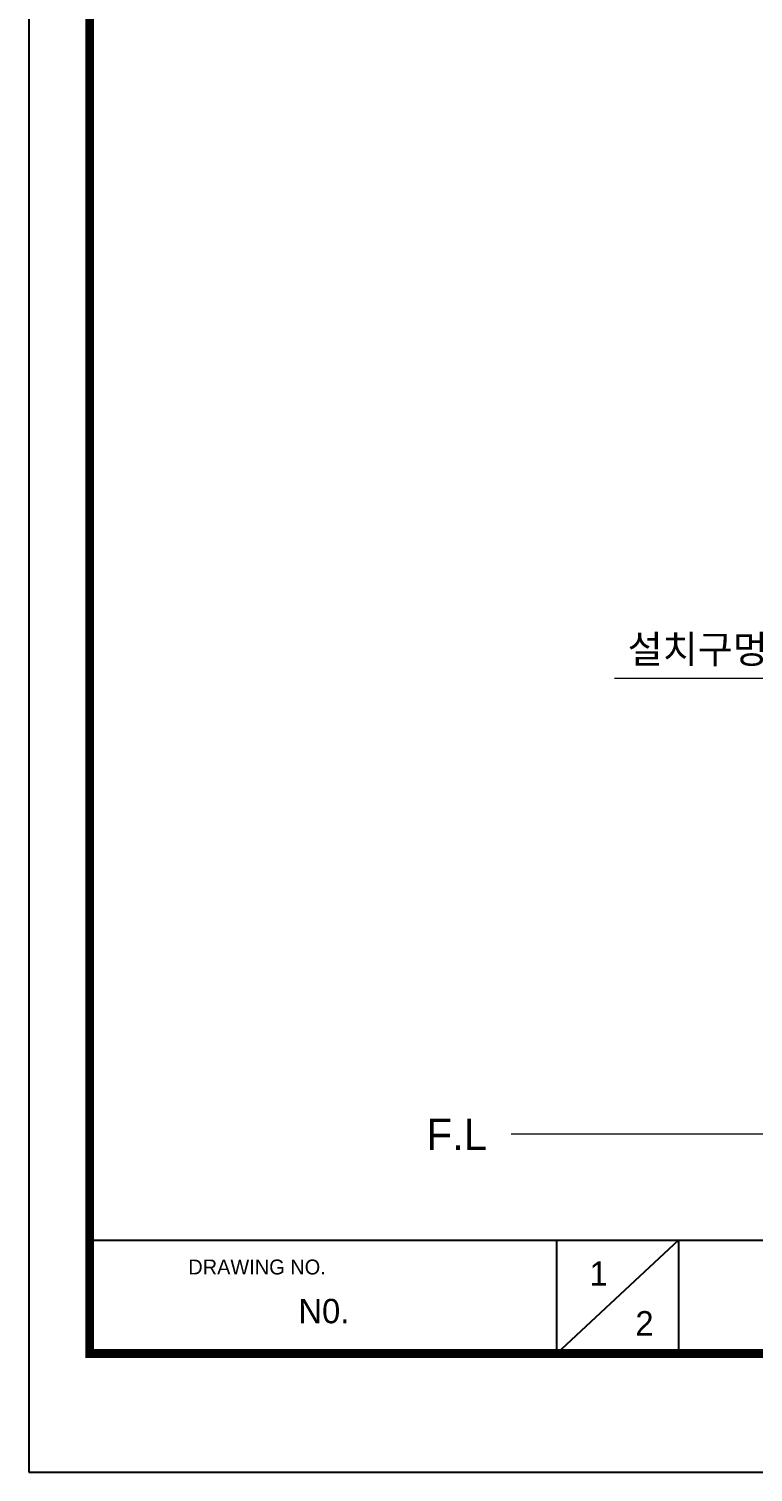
# Model space of a CAD drawing. Extents: x 0 to 1354, y 0 to 992.
# Drawn here: x 0 to 259, y 0 to 517 of the extents above; entities that cross this region are included whole.
import ezdxf

# ---------------------------------------------------------------- set-up
doc = ezdxf.new("R2010")
doc.units = 0
doc.header["$LTSCALE"] = 10
doc.header["$MEASUREMENT"] = 0
doc.header["$PDMODE"] = 3
doc.header["$PDSIZE"] = -10
doc.layers.get('0').update_dxf_attribs({"linetype": 'CONTINUOUS'})
doc.layers.get('DEFPOINTS').update_dxf_attribs({"linetype": 'CONTINUOUS'})
doc.layers.add('치수선', color=7, linetype='CONTINUOUS', lineweight=20)
doc.styles.add('Daelim Dimension', font='')
doc.styles.get('Daelim Dimension').set_extended_font_data('나눔고딕')
doc.dimstyles.new('DEFAULT', dxfattribs={"dimscale": 2, "dimtxt": 2, "dimasz": 2, "dimexe": 0, "dimexo": 2, "dimgap": 1, "dimtad": 1, "dimdec": 1, "dimzin": 9, "dimdsep": 46, "dimtxsty": 'Daelim Dimension', "dimcen": 0.5, "dimclrd": 252, "dimclre": 252, "dimclrt": 3, "dimadec": 1, "dimazin": 0, "dimtfac": 1, "dimtdec": 1, "dimtix": 1, "dimtmove": 0, "dimatfit": 3, "dimfxl": 1, "dimtolj": 1, "dimtzin": 1, "dimlwd": 9, "dimlwe": 9, "dimarcsym": 0})

# ---------------------------------------------------------------- blocks, each defined once
blk = doc.blocks.new('*D0')
at = {"color": 5, "lineweight": 9, "ltscale": 0.5, "transparency": 16777216}
for p, q in [((320.69, 298.52), (320.69, 284.18)), ((355.69, 298.52), (355.69, 284.18)), ((320.69, 284.18), (209.7, 284.18)), ((351.69, 284.18), (324.69, 284.18))]:
    blk.add_line(p, q, dxfattribs=at)
at = {"color": 5, "ltscale": 0.5, "transparency": 16777216}
for points in [[(324.69, 284.84), (324.69, 283.51), (320.69, 284.18)], [(351.69, 284.84), (351.69, 283.51), (355.69, 284.18)]]:
    blk.add_solid(points, dxfattribs=at)
at = {"layer": 'DEFPOINTS', "color": 0, "ltscale": 0.5, "transparency": 16777216}
for p in [(320.69, 302.52), (355.69, 302.52), (355.69, 284.18)]:
    blk.add_point(p, dxfattribs=at)
at = {"color": 7, "ltscale": 0.5, "transparency": 16777216, "insert": (255.28, 294.16), "char_height": 10, "attachment_point": 5, "style": 'Daelim Dimension'}
blk.add_mtext('\\A1;설치구멍 {\\H1.25x;\\C256;Ø}35', dxfattribs=at)

msp = doc.modelspace()

# ---------------------------------------------------------------- linework, layer by layer
at = {"color": 5}
msp.add_line((21.77, 83.13), (1112.08, 83.13), dxfattribs=at)
at = {"color": 5, "ltscale": 40}
for p, q in [((188.9, 83.13), (188.9, 42.33)), ((188.9, 83.13), (188.9, 42.33)), ((232.57, 83.13), (188.9, 42.33)), ((232.57, 83.13), (188.9, 42.33)), ((232.57, 83.13), (232.57, 42.33)), ((232.57, 83.13), (232.57, 42.33))]:
    msp.add_line(p, q, dxfattribs=at)
at = {"ltscale": 0.5}
msp.add_lwpolyline([(0, 0), (1354.08, 0), (1354.08, 992.16), (0, 992.16)], close=True, dxfattribs=at)
at = {"color": 5, "linetype": 'ByBlock', "lineweight": 200, "const_width": 3.12}
msp.add_lwpolyline([(21.77, 42.48), (1332.17, 42.48), (1332.17, 969.12), (21.77, 969.12)], close=True, dxfattribs=at)
at = {"layer": '치수선'}
msp.add_line((949.7, 120.98), (172.74, 120.98), dxfattribs=at)

# ---------------------------------------------------------------- texts
at = {"color": 5, "ltscale": 40, "style": 'Daelim Dimension'}
msp.add_text('DRAWING NO.', height=5.3435, dxfattribs=at).set_placement((57.08, 70.79))
at = {"attachment_point": 1, "style": 'Daelim Dimension'}
for s, insert, char_height, width in [('1', (200.78, 75.48), 8.74, 12.204), ('N0. ', (96.54, 62.05), 8.745, 54.8578), ('2', (217.19, 57.66), 8.74, 12.204)]:
    msp.add_mtext(s, dxfattribs=dict(at, insert=insert, char_height=char_height, width=width))
at = {"layer": '치수선', "insert": (164.08, 126.59), "char_height": 11.25, "attachment_point": 3, "style": 'Daelim Dimension'}
msp.add_mtext_dynamic_manual_height_columns('F.L', width=17.4109, gutter_width=12.5, heights=[0], dxfattribs=at)

# ---------------------------------------------------------------- dimensions: what is measured, and where the dimension line sits
at = {"color": 5, "ltscale": 0.5}
dim = msp.add_linear_dim(base=(355.69, 284.18), p1=(320.69, 302.52), p2=(355.69, 302.52), text='설치구멍 {\\H1.25x;\\C256;Ø}<>', dimstyle='DEFAULT', override={"dimtxt": 5, "dimclrd": 5, "dimclre": 5, "dimclrt": 7}, dxfattribs=at)
dim.commit()
dim.dimension.update_dxf_attribs({"geometry": '*D0', "text_midpoint": (255.28, 284.18), "dimtype": 160})

doc.saveas('drawing.dxf')
